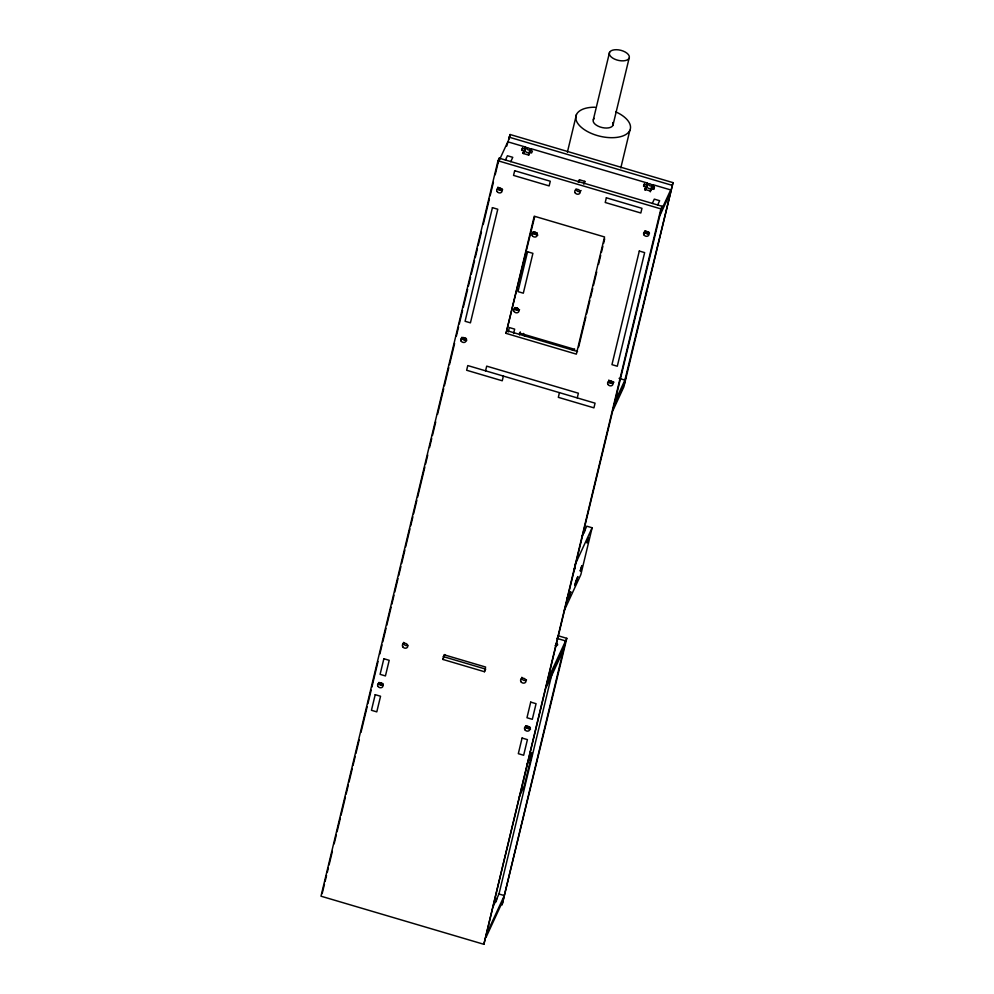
<?xml version="1.0" encoding="UTF-8"?>
<svg xmlns="http://www.w3.org/2000/svg" width="994" height="994" viewBox="0 0 994 994"><rect width="100%" height="100%" fill="white"/><g stroke="black" fill="none" stroke-linecap="round" stroke-linejoin="round"><path stroke-width="1.49" d="M497.994 160.767L320.987 896.19L483.867 944.3L662.091 206.28L499.199 158.17L497.994 160.767L660.886 208.889L662.091 206.28M322.18 893.581L324.442 884.213M325.088 881.529L326.541 875.49M327.262 872.484L328.355 867.961M329.076 864.942L332.344 851.386M334.158 843.844L336.332 834.811M337.053 831.792L340.321 818.236M341.054 815.217L345.403 797.138M346.123 794.119L348.298 785.074M349.031 782.067L352.298 768.499M353.019 765.492L355.193 756.446M355.927 753.427L359.182 739.871M360.996 732.329L367.171 706.709M367.892 703.702L371.16 690.134M371.88 687.127L378.043 661.507M379.857 653.965L382.044 644.932M382.765 641.913L386.032 628.345M386.753 625.338L391.102 607.247M391.835 604.24L394.009 595.195M394.73 592.175L397.998 578.62M398.718 575.601L400.905 566.568M401.626 563.548L404.893 549.98M405.614 546.973L409.963 528.883M410.696 525.876L412.87 516.83M413.591 513.823L416.859 500.255M417.592 497.236L424.836 467.105M425.569 464.086L427.743 455.041M429.557 447.511L431.731 438.466M432.452 435.459L435.72 421.891M437.534 414.361L443.697 388.741M444.43 385.722L448.779 367.643M449.512 364.624L454.581 343.526M456.395 335.997L458.569 326.951M459.303 323.932L462.57 310.377M463.291 307.357L467.64 289.279M468.373 286.26L470.547 277.214M471.268 274.207L474.536 260.639M475.256 257.632L477.443 248.587M478.164 245.568L481.431 232.012M483.246 224.47L489.408 198.85M490.129 195.843L493.397 182.275M495.211 174.745L499.199 158.17M506.754 146.118L510.133 134.525L673.013 182.635L623.859 386.865L612.938 410.51M509.04 139.023L510.133 134.525M521.912 150.467L522.484 148.131L524.795 148.814L525.602 147.075L507.797 141.819L498.069 162.854M523.353 153.064L523.913 150.715L521.601 150.032L522.484 148.131M524.795 148.814L523.664 153.498L525.602 147.075M528.684 154.642L529.255 152.293L531.566 152.977L532.449 151.076L530.137 150.392L529.007 155.076M530.088 152.169L530.933 148.653L647.392 183.045L645.466 189.469L647.392 183.045M485.569 370.824L486.7 366.14L578.384 393.214L577.253 397.911M506.033 333.363L534.238 216.195L604.551 236.957L576.346 354.137L506.033 333.363L534.71 216.593M508.257 332.008L509.326 327.548L514.668 329.126L513.6 333.586M503.374 376.08L502.243 380.777L466.646 370.253L467.776 365.568L595.058 403.166L593.927 407.851L558.33 397.339L559.448 392.642M519.576 334.916L520.297 331.921M442.989 659.469L444.107 654.785L485.594 667.036L484.463 671.72L442.989 659.469L444.753 654.512M567.388 152.181L576.445 114.571M593.356 119.566L609.533 52.396M578.906 182.126L579.477 179.79L584.807 181.368L584.248 183.704M612.938 125.356L629.115 58.174A10.251 5.194 13.5 0 0 616.33 49.7A10.251 5.194 13.5 0 0 612.515 57.975A10.251 5.194 13.5 0 0 629.115 58.174M620.803 167.961L629.848 130.351M578.645 347.018L585.876 316.974M586.597 313.967L589.852 300.449M590.573 297.442L592.735 288.434M593.468 285.427L596.723 271.909M598.525 264.404L600.699 255.383M601.42 252.377L602.861 246.375M603.594 243.368L604.675 238.858M643.714 186.45L644.274 184.101L646.597 184.785M645.007 190.252L645.851 186.735L643.54 186.052L644.274 184.101M650.349 191.83L651.194 188.313L653.518 188.997L654.4 187.096L652.076 186.412L651.232 189.916M651.753 189.357L652.884 184.673L670.689 189.929L660.96 210.964M653.828 189.432L654.4 187.096M483.867 944.3L660.886 208.889M584.211 532.871L584.783 530.523M496.118 901.856L496.963 898.34M529.74 752.495L532.113 753.203L524.211 786.005L519.39 796.43M552.614 671.136L498.976 894.004L492.949 907.025M673.013 182.635L624.915 380.093L619.076 378.366M581.676 537.232L586.783 526.186L592.126 527.764L580.844 574.631L564.257 610.527M557.92 635.7L566.804 638.322L502.057 904.95L565.611 640.931L556.715 638.297M567.002 598.972L568.394 594.984L567.04 600.003M573.936 570.196L574.942 567.201M573.985 571.475L575.166 566.866M505.424 160.084L507.425 155.747L512.767 157.325L510.767 161.662M497.398 189.432L498.205 187.692L502.206 188.872M523.913 150.715L522.707 153.325L528.05 154.902L529.255 152.293M530.137 150.392L530.933 148.653M578.272 182.399L579.477 179.79M583.602 183.977L584.807 181.368M378.292 684.245L379.099 682.518L383.1 683.698M403.862 642.981L403.067 644.708L403.626 642.372A2.796 2.398 24.8 0 0 407.788 645.379M645.851 186.735L644.659 189.345L649.989 190.923L651.194 188.313M652.076 186.412L652.884 184.673M652.288 203.472L654.3 199.123L659.631 200.701L657.63 205.05M659.842 215.648L669.558 194.613M484.463 671.72L485.668 669.111L443.138 656.549M615.187 401.129L626.121 377.484M614.068 405.813L624.99 382.168M522.074 677.896L521.266 679.623L521.838 677.287A2.796 2.398 24.8 0 0 526.534 679.933M574.905 565.039L592.126 527.764M525.963 725.893L525.155 727.633L530.498 729.211M548.626 677.672L566.804 638.322M547.495 682.356L564.48 645.615M546.377 687.04L563.349 650.3M527.292 763.628L532.113 753.203M487.333 932.322L504.306 895.582L498.392 893.83M486.203 937.007L503.188 900.266M508.928 137.122L671.82 185.244M645.069 231.068L649.07 232.248M498.727 189.817L501.398 190.612M644.261 232.807L648.274 233.988M534.673 232.198L537.344 232.994M532.535 233.54L537.878 235.118M517.762 308.364L515.091 307.581L514.296 309.32L518.296 310.501M519.452 333.04L574.37 349.267M507.238 330.753L577.551 351.528M463.539 337.625L466.211 338.42M609.073 380.615L613.074 381.795M461.402 338.966L466.745 340.544M608.266 382.355L612.279 383.535M527.305 726.291L529.964 727.074M379.633 684.642L382.292 685.438M530.423 727.931A2.796 2.398 24.8 0 1 525.664 725.918M383.013 684.916A2.796 2.398 24.8 0 1 378.801 682.543M613.944 382.168A2.796 2.398 24.8 0 1 608.837 380.006M649.529 233.105A2.796 2.398 24.8 0 1 644.771 231.093M581.117 190.537A2.796 2.398 24.8 0 1 575.961 189.022M502.666 189.73A2.796 2.398 24.8 0 1 497.957 187.083M466.671 339.277A2.796 2.398 24.8 0 1 461.912 337.264M556.218 643.193A2.696 1.367 13.5 0 1 557.559 644.969A2.696 1.367 13.5 0 1 555.087 645.615M652.735 185.431A2.796 2.398 24.8 0 1 647.976 183.418M530.398 149.808A2.796 2.398 24.8 0 1 526.186 147.447M537.257 234.199A2.796 2.398 24.8 0 1 533.045 231.838M519.564 309.619A2.796 2.398 24.8 0 1 514.805 307.606M530.374 150.989A2.796 2.398 24.8 0 1 526.062 151.995A2.796 2.398 24.8 0 1 526.422 147.907A2.796 2.398 24.8 0 1 530.423 150.355M615.882 111.912A27.944 14.152 13.5 0 1 623.263 135.805A27.944 14.152 13.5 0 1 580.011 126.101A27.944 14.152 13.5 0 1 595.008 107.228M612.739 122.573A10.251 5.194 13.5 0 1 602.24 127.58A10.251 5.194 13.5 0 1 594.263 118.435M574.743 349.18A28.876 14.624 13.5 0 1 572.42 350.286M524.621 336.171A28.876 14.624 13.5 0 1 523.577 333.437M580.26 570.854L581.85 565.872L580.26 570.854M587.019 542.736L588.622 537.754L587.019 542.736M375.21 694.669L371.445 710.288L376.788 711.866L380.553 696.247L375.21 694.669M383.858 658.736L380.093 674.354L385.436 675.932L389.201 660.314L383.858 658.736M492.428 207.659L465.08 321.273L470.423 322.839L497.77 209.237L492.428 207.659M514.668 170.72L513.538 175.404L549.148 185.915L550.278 181.231L514.668 170.72M527.566 251.768L517.973 291.615L523.316 293.193L532.908 253.346L527.566 251.768M606.352 197.794L605.222 202.49L640.832 213.002L641.962 208.318L606.352 197.794M522.074 738.045L518.321 753.676L523.652 755.254L527.416 739.623L522.074 738.045M530.721 702.112L526.969 717.743L532.312 719.321L536.064 703.69L530.721 702.112M639.304 251.035L611.956 364.649L617.299 366.227L644.646 252.613L639.304 251.035M569.649 594.362L568.518 599.047L570.854 591.753L569.649 594.362M575.874 580.894L574.756 585.578L577.887 576.545L575.874 580.894M524.907 729.782A2.796 2.398 24.8 0 0 529.628 730.056A2.796 2.398 24.8 0 0 527.044 726.216A2.796 2.398 24.8 0 0 524.907 729.782M378.031 686.407A2.796 2.398 24.8 0 0 382.752 686.668A2.796 2.398 24.8 0 0 380.18 682.828A2.796 2.398 24.8 0 0 378.031 686.407M402.806 646.858A2.796 2.398 24.8 0 0 407.528 647.131A2.796 2.398 24.8 0 0 404.943 643.292A2.796 2.398 24.8 0 0 402.806 646.858M521.018 681.785A2.796 2.398 24.8 0 0 525.739 682.046A2.796 2.398 24.8 0 0 523.155 678.206A2.796 2.398 24.8 0 0 521.018 681.785M608.017 384.504A2.796 2.398 24.8 0 0 612.739 384.777A2.796 2.398 24.8 0 0 610.154 380.938A2.796 2.398 24.8 0 0 608.017 384.504M644.013 234.957A2.796 2.398 24.8 0 0 648.734 235.23A2.796 2.398 24.8 0 0 646.15 231.391A2.796 2.398 24.8 0 0 644.013 234.957M575.191 192.886A2.796 2.398 24.8 0 0 579.912 193.147A2.796 2.398 24.8 0 0 577.34 189.307A2.796 2.398 24.8 0 0 575.191 192.886M497.137 191.581A2.796 2.398 24.8 0 0 501.858 191.842A2.796 2.398 24.8 0 0 499.286 188.015A2.796 2.398 24.8 0 0 497.137 191.581M461.141 341.116A2.796 2.398 24.8 0 0 465.863 341.389A2.796 2.398 24.8 0 0 463.291 337.55A2.796 2.398 24.8 0 0 461.141 341.116M647.218 187.282A2.796 2.398 24.8 0 0 651.94 187.543A2.796 2.398 24.8 0 0 649.355 183.716A2.796 2.398 24.8 0 0 647.218 187.282M532.275 235.69A2.796 2.398 24.8 0 0 536.996 235.963A2.796 2.398 24.8 0 0 534.412 232.124A2.796 2.398 24.8 0 0 532.275 235.69M514.035 311.47A2.796 2.398 24.8 0 0 518.756 311.731A2.796 2.398 24.8 0 0 516.172 307.904A2.796 2.398 24.8 0 0 514.035 311.47"/></g></svg>
